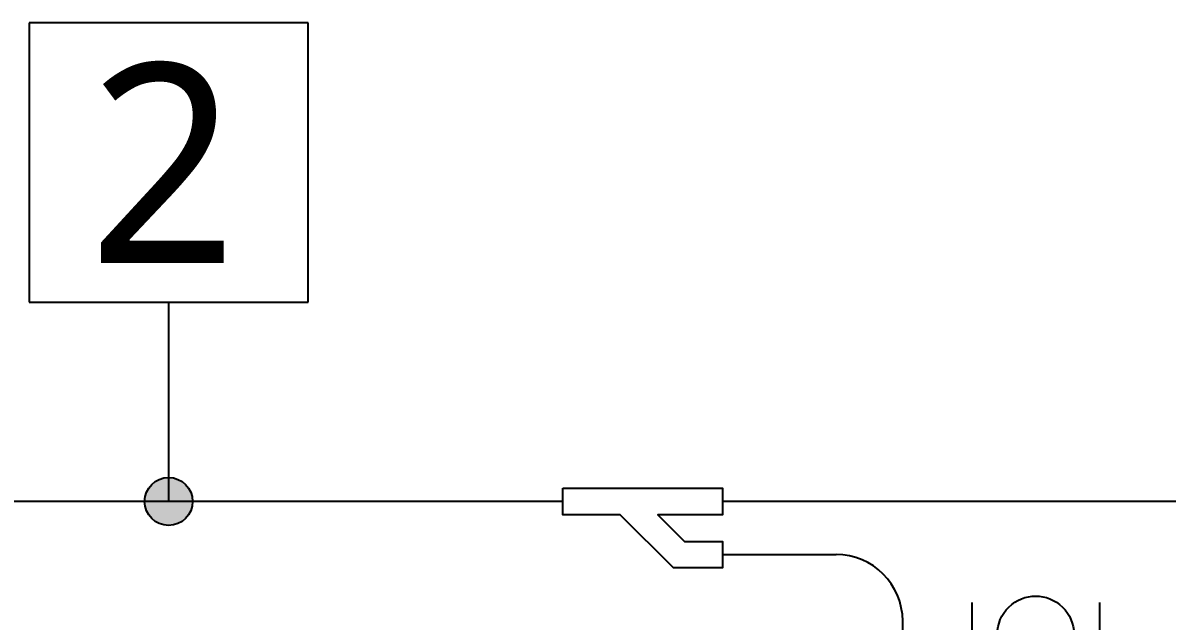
# Model space of a CAD drawing. Header units: millimetres. Extents: x 0 to 504600, y 0 to 118800.
# Drawn here: x 271425 to 273576, y 47293 to 48418 of the extents above; entities that cross this region are included whole.
import ezdxf
from ezdxf.enums import TextEntityAlignment as Align

# ---------------------------------------------------------------- set-up
doc = ezdxf.new("R2010")
doc.units = ezdxf.units.MM
doc.header["$LTSCALE"] = 200
doc.linetypes.add('HID', pattern=[2.3, 1.5, -0.8])
doc.layers.add('AM_8', color=1, linetype='Continuous', lineweight=25)
for name, color, linetype in [('LG-DRAIN', 4, 'HID'), ('LG-RLRG', 3, 'Continuous'), ('LG-TEXT', 2, 'Continuous'), ('냉매관', 3, 'Continuous'), ('드레인', 4, 'HID')]:
    doc.layers.add(name, color=color, linetype=linetype)
doc.styles.add('SUNJIN', font='malgun.ttf')

# ---------------------------------------------------------------- blocks, each defined once
blk = doc.blocks.new('A$C761840EB')
at = {"layer": 'LG-DRAIN', "color": 2, "linetype": 'Continuous'}
for p, q in [((144, 153.6), (48, 153.6)), ((0, 9.6), (0, 105.6)), ((192, 9.6), (192, 105.6))]:
    blk.add_line(p, q, dxfattribs=at)
at = {"layer": 'LG-DRAIN', "linetype": 'Continuous'}
for p, q in [((96, 57.6), (96, 153.6)), ((38.4, 57.6), (0, 57.6)), ((153.6, 57.6), (192, 57.6))]:
    blk.add_line(p, q, dxfattribs=at)
at = {"layer": 'LG-DRAIN', "color": 2, "linetype": 'Continuous'}
blk.add_arc((96, 57.6), 57.6, 136.2383, 43.7617, dxfattribs=at)

msp = doc.modelspace()

# ---------------------------------------------------------------- hatches: boundary and pattern name
at = {"layer": 'AM_8'}
h = msp.add_hatch(color=256, dxfattribs=at)
edge = h.paths.add_edge_path()
edge.add_arc((271699.2, 47517.7), 45.1, 90, 27.9032)
edge.add_arc((271699.2, 47517.7), 45.1, 27.9032, 90)

# ---------------------------------------------------------------- linework, layer by layer
at = {"layer": 'LG-RLRG'}
for p, q in [((272440.5, 47517.7), (270187.4, 47517.7)), ((275872.8, 47517.7), (272740.5, 47517.7)), ((272740.5, 47417.7), (272954.2, 47417.7)), ((273079.2, 46549.6), (273079.2, 47292.7))]:
    msp.add_line(p, q, dxfattribs=at)
msp.add_arc((272954.2, 47292.7), 125, 0, 90, dxfattribs=at)
at = {"layer": 'LG-TEXT', "color": 1}
for p, q in [((271961.7, 48417.6), (271436.7, 48417.6)), ((271436.7, 48417.6), (271436.7, 47892.6)), ((271961.7, 47892.6), (271961.7, 48417.6)), ((271436.7, 47892.6), (271961.7, 47892.6)), ((271699.2, 47892.6), (271699.2, 47517.7))]:
    msp.add_line(p, q, dxfattribs=at)
msp.add_circle((271699.2, 47517.7), 45.1, dxfattribs=at)
at = {"layer": '냉매관', "color": 2}
msp.add_lwpolyline([(272440.5, 47542.7), (272740.5, 47542.7), (272740.5, 47492.7), (272618.9, 47492.7), (272668.9, 47442.7), (272740.5, 47442.7), (272740.5, 47392.7), (272648.2, 47392.7), (272548.2, 47492.7), (272440.5, 47492.7)], close=True, dxfattribs=at)

# ---------------------------------------------------------------- block references
at = {"layer": '드레인', "xscale": -1.25, "yscale": 1.25, "zscale": 1.25, "rotation": 180}
msp.add_blockref('A$C761840EB', (273209.2, 47339.7), dxfattribs=at)

# ---------------------------------------------------------------- texts
at = {"layer": 'LG-TEXT', "color": 2, "style": 'SUNJIN'}
msp.add_text('2', height=375, dxfattribs=at).set_placement((271688.2, 47966.3), align=Align.CENTER)

doc.saveas('drawing.dxf')
